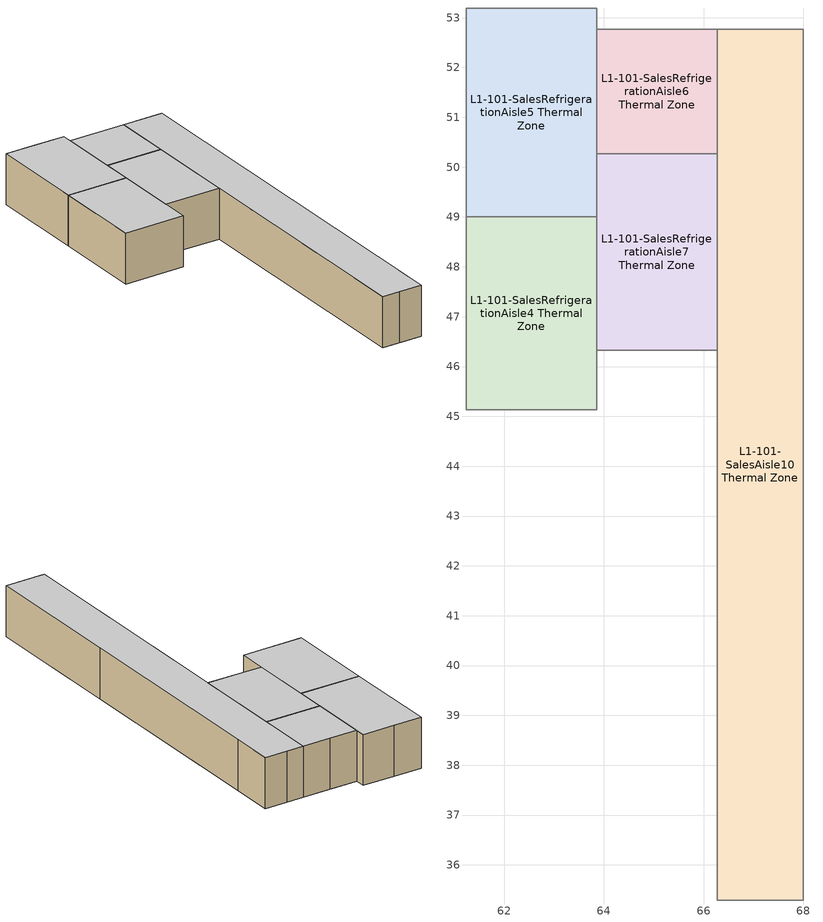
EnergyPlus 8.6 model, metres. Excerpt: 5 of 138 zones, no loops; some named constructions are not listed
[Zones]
L1-101-SalesAisle10 Thermal Zone
 floor ground (Floor_Slab): 68,52.77 68,35.3 66.27,35.3 66.27,52.77 z0
 wall to L1-101-SalesRefrigerationAisle7 Thermal Zone (Hole): 66.27,50.27 66.27,46.33 z0:2.13
 wall to L1-101-SalesRefrigerationAisle6 Thermal Zone (Hole): 66.27,52.77 66.27,50.27 z0:2.13
 wall to L1-101-SalesAisle9 Thermal Zone (Hole): 66.27,46.33 66.27,35.3 z0:2.13
 wall to L1-101-SalesRefrigerationEndcap3 Thermal Zone (Hole): 66.27,35.3 67.03,35.3 z0:2.13
 wall to L1-101-SalesCirculation7 Thermal Zone (Hole): 67.03,35.3 68,35.3 68,41.6 z0:2.13
 wall to L1-101-SalesCirculation6 Thermal Zone (Hole): 68,41.6 68,50.9 z0:2.13
 wall to L1-101-SalesWine Thermal Zone (Hole): 68,50.9 68,52.77 z0:2.13
 wall to L1-101-SalesCirculation4 Thermal Zone (Hole): 68,52.77 67.03,52.77 z0:2.13
 wall to L1-101-SalesRefrigerationEndcap2 Thermal Zone (Hole): 67.03,52.77 66.27,52.77 z0:2.13
 ceiling to L1S1-SalesRefrigerationAisle6 Thermal Zone (Hole): 68,35.3 68,52.77 66.27,52.77 66.27,35.3 z2.13
L1-101-SalesRefrigerationAisle4 Thermal Zone
 floor ground (Floor_Slab): 63.86,49 63.86,45.13 61.24,45.13 61.24,49 z0
 wall to L1-101-SalesRefrigerationAisle7 Thermal Zone (Hole): 63.86,46.33 63.86,49 z0:2.13
 wall to L1-101-SalesRefrigerationAisle5 Thermal Zone (Hole): 63.86,49 61.24,49 z0:2.13
 wall to L1-101-SalesAisle8 Thermal Zone (Hole): 61.24,49 61.24,45.13 z0:2.13
 wall to L1-101-SalesRefrigerationAisle3 Thermal Zone (Hole): 61.24,45.13 63.86,45.13 z0:2.13
 wall to L1-101-SalesAisle9 Thermal Zone (Hole): 63.86,45.13 63.86,46.33 z0:2.13
 ceiling to L1S1-SalesRefrigerationAisle6 Thermal Zone (Hole): 63.86,45.13 63.86,49 61.24,49 61.24,45.13 z2.13
L1-101-SalesRefrigerationAisle5 Thermal Zone
 floor ground (Floor_Slab): 63.86,53.19 63.86,49 61.24,49 61.24,53.19 z0
 wall to L1-101-SalesRefrigerationEndcap1 Thermal Zone (Hole): 62.45,53.19 61.24,53.19 z0:2.13
 wall to L1-101-SalesAisle8 Thermal Zone (Hole): 61.24,53.19 61.24,49 z0:2.13
 wall to L1-101-SalesRefrigerationAisle7 Thermal Zone (Hole): 63.86,49 63.86,50.27 z0:2.13
 wall to L1-101-SalesRefrigerationAisle6 Thermal Zone (Hole): 63.86,50.27 63.86,52.77 z0:2.13
 wall to L1-101-SalesCirculation4 Thermal Zone (Hole): 63.86,52.77 63.86,53.19 62.45,53.19 z0:2.13
 ceiling to L1S1-SalesRefrigerationAisle6 Thermal Zone (Hole): 63.86,49 63.86,53.19 61.24,53.19 61.24,49 z2.13
L1-101-SalesRefrigerationAisle6 Thermal Zone
 floor ground (Floor_Slab): 66.27,52.77 66.27,50.27 63.86,50.27 63.86,52.77 z0
 wall to L1-101-SalesRefrigerationAisle7 Thermal Zone (Hole): 63.86,50.27 66.27,50.27 z0:2.13
 wall to L1-101-SalesRefrigerationEndcap2 Thermal Zone (Hole): 66.27,52.77 65.07,52.77 z0:2.13
 wall to L1-101-SalesCirculation4 Thermal Zone (Hole): 65.07,52.77 63.86,52.77 z0:2.13
 ceiling to L1S1-SalesRefrigerationAisle6 Thermal Zone (Hole): 66.27,50.27 66.27,52.77 63.86,52.77 63.86,50.27 z2.13
L1-101-SalesRefrigerationAisle7 Thermal Zone
 floor ground (Floor_Slab): 66.27,50.27 66.27,46.33 63.86,46.33 63.86,50.27 z0
 wall to L1-101-SalesAisle9 Thermal Zone (Hole): 63.86,46.33 66.27,46.33 z0:2.13
 ceiling to L1S1-SalesRefrigerationAisle6 Thermal Zone (Hole): 66.27,46.33 66.27,50.27 63.86,50.27 63.86,46.33 z2.13
[Schedule:Compact]
Always OFF: Through: 12/31, For: AllDays, Until: 24:00, 0
DairyCaseCreditReductionSched: Through: 12/31, For:AllDays, Interpolate:No, Until: 7:00, 0.2, Until: 21:00, 0.6, Until: 24:00, 0.2
[Curve:Quadratic]
Name | Coefficient1 Constant | Coefficient2 x | Coefficient3 x**2 | Minimum Value of x | Maximum Value of x
OS:Curve:Quadratic 14 | 0.84 | 0.16 | 0 | 0.5 | 1.5
OS:Curve:Quadratic 15 | 1.3824 | -0.4336 | 0.0512 | 0 | 1
OS:Curve:Quadratic 16 | 0.85 | 0.15 | 0 | 0 | 1
OS:Curve:Quadratic 11 | 0.77136 | 0.34053 | -0.11088 | 0.75918 | 1.13877
OS:Curve:Quadratic 12 | 1.2055 | -0.32953 | 0.12308 | 0.75918 | 1.13877
OS:Curve:Quadratic 13 | 0.771 | 0.229 | 0 | 0 | 1
[Curve:Cubic]
MultiShelfVertical_LatentEnergyMult: Coefficient1 Constant=0.0265263; Coefficient2 x=0.00107803; Coefficient3 x**2=-6.02558e-05; Coefficient4 x**3=1.23732e-06; Minimum Value of x=-35; Maximum Value of x=20
[Curve:Biquadratic]
Name | Coefficient1 Constant | Coefficient2 x | Coefficient3 x**2 | Coefficient4 y | Coefficient5 y**2 | Coefficient6 x*y | Minimum Value of x | Maximum Value of x | Minimum Value of y | Maximum Value of y
OS:Curve:Biquadratic 11 | 0.758746 | 0 | 0 | 0.027626 | 0.000148716 | 0 | 0 | 1 | 0 | 1
OS:Curve:Biquadratic 12 | 1.19248 | -0.0300438 | 0.00103745 | 0 | 0 | 0 | -20 | 20 | 0 | 1
OS:Curve:Biquadratic 9 | 0.42415 | 0.04426 | -0.00042 | 0.00333 | -8e-005 | -0.00021 | 17 | 22 | 13 | 46
OS:Curve:Biquadratic 10 | 1.23649 | -0.02431 | 0.00057 | -0.01434 | 0.00063 | -0.00038 | 17 | 22 | 13 | 46
